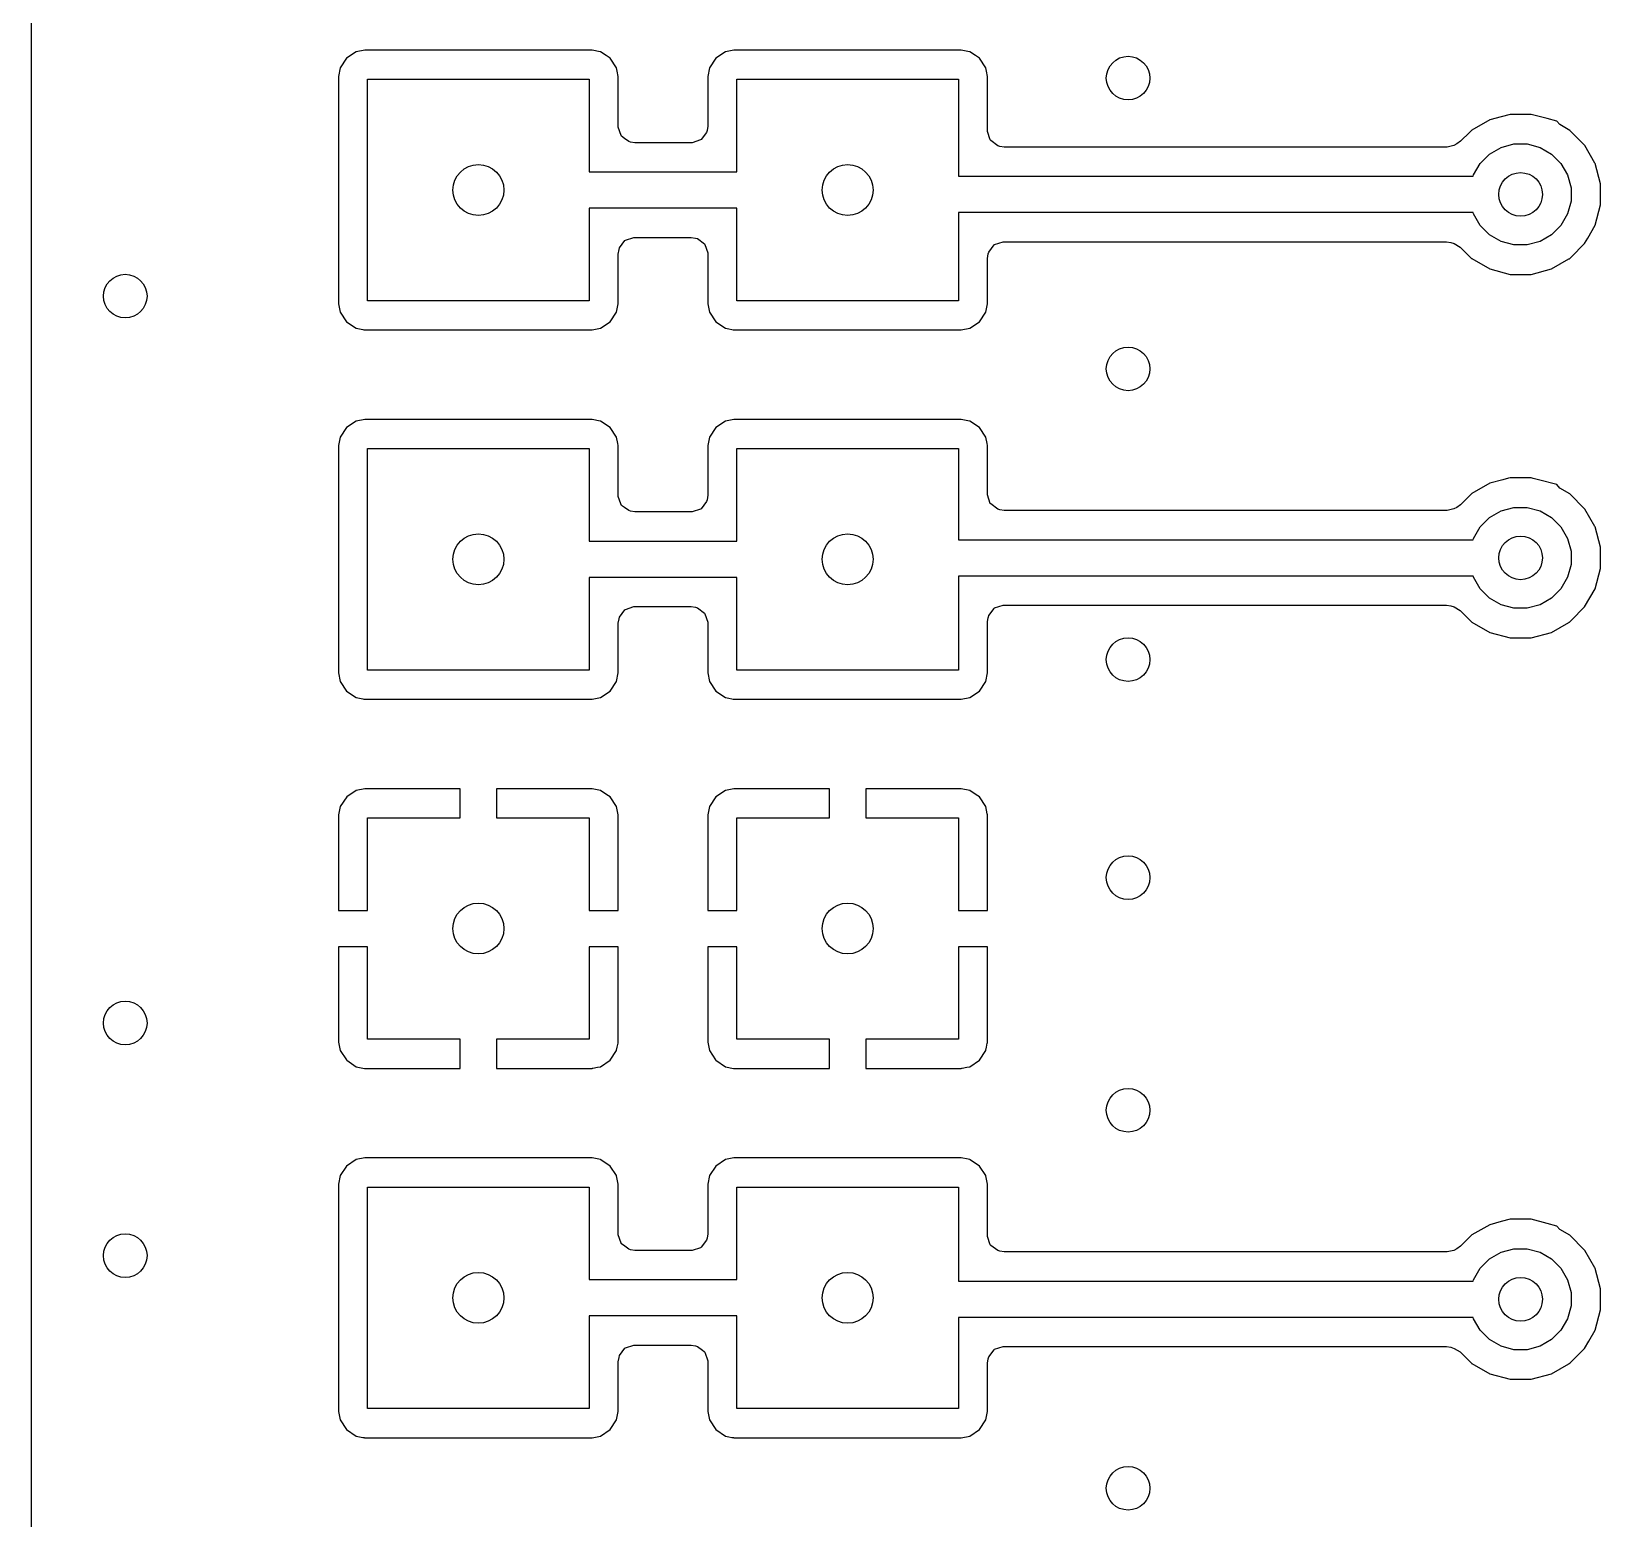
# Model space of a CAD drawing. Header units: inches. Extents: x 4.87 to 6.82, y -5.11 to -3.16.
# Drawn here: x 4.8683 to 5.2933, y -4.2366 to -3.8338 of the extents above; entities that cross this region are included whole.
import ezdxf

# ---------------------------------------------------------------- set-up
doc = ezdxf.new("R2010")
doc.units = ezdxf.units.IN
doc.header["$MEASUREMENT"] = 0
doc.layers.add('BLACK', color=250, linetype='CONTINUOUS')

msp = doc.modelspace()

# ---------------------------------------------------------------- linework, layer by layer
at = {"layer": 'BLACK', "linetype": 'CONTINUOUS'}
for p, q in [((4.86829, -3.84599), (4.86829, -3.746)), ((4.95368, -3.84108), (4.95193, -3.84369)), ((4.95629, -3.83934), (4.95368, -3.84108)), ((4.95368, -3.84108), (4.95368, -3.84108)), ((4.95859, -3.83888), (4.95629, -3.83934)), ((4.95629, -3.83934), (4.95629, -3.83934)), ((5.02015, -3.83888), (4.95859, -3.83888)), ((4.95859, -3.83888), (4.95859, -3.83888)), ((4.95859, -3.83888), (4.95859, -3.83888)), ((5.02238, -3.83932), (5.02015, -3.83888)), ((5.02015, -3.83888), (5.02015, -3.83888)), ((5.02015, -3.83888), (5.02015, -3.83888)), ((5.02015, -3.83888), (5.02015, -3.83888)), ((5.02015, -3.83888), (5.02015, -3.83888)), ((5.02244, -3.83933), (5.02238, -3.83932)), ((5.02245, -3.83934), (5.02244, -3.83933)), ((5.02397, -3.84035), (5.02245, -3.83934)), ((5.02245, -3.83934), (5.02245, -3.83934)), ((5.02506, -3.84108), (5.02397, -3.84035)), ((5.02681, -3.84369), (5.02506, -3.84108)), ((5.02506, -3.84108), (5.02506, -3.84108)), ((5.05368, -3.84108), (5.05193, -3.84369)), ((5.05629, -3.83934), (5.05368, -3.84108)), ((5.05368, -3.84108), (5.05368, -3.84108)), ((5.05859, -3.83888), (5.05629, -3.83934)), ((5.05629, -3.83934), (5.05629, -3.83934)), ((5.12015, -3.83888), (5.05859, -3.83888)), ((5.05859, -3.83888), (5.05859, -3.83888)), ((5.05859, -3.83888), (5.05859, -3.83888)), ((5.12238, -3.83932), (5.12015, -3.83888)), ((5.12015, -3.83888), (5.12015, -3.83888)), ((5.12015, -3.83888), (5.12015, -3.83888)), ((5.12015, -3.83888), (5.12015, -3.83888)), ((5.12015, -3.83888), (5.12015, -3.83888)), ((5.12244, -3.83933), (5.12238, -3.83932)), ((5.12245, -3.83934), (5.12244, -3.83933)), ((5.12397, -3.84035), (5.12245, -3.83934)), ((5.12245, -3.83934), (5.12245, -3.83934)), ((5.12506, -3.84108), (5.12397, -3.84035)), ((5.12681, -3.84369), (5.12506, -3.84108)), ((5.12506, -3.84108), (5.12506, -3.84108)), ((4.86829, -3.94599), (4.86829, -3.84599)), ((4.95193, -3.84369), (4.95148, -3.84599)), ((4.95148, -3.84599), (4.95148, -3.90755)), ((4.95193, -3.84369), (4.95193, -3.84369)), ((5.02698, -3.84458), (5.02681, -3.84369)), ((5.02726, -3.84599), (5.02698, -3.84458)), ((5.02726, -3.85973), (5.02726, -3.84599)), ((5.02726, -3.84599), (5.02726, -3.84599)), ((5.02726, -3.84599), (5.02726, -3.84599)), ((5.05193, -3.84369), (5.05148, -3.84599)), ((5.05148, -3.84599), (5.05148, -3.85944)), ((5.05193, -3.84369), (5.05193, -3.84369)), ((5.12698, -3.84458), (5.12681, -3.84369)), ((5.12726, -3.84599), (5.12698, -3.84458)), ((5.12726, -3.86092), (5.12726, -3.84599)), ((5.12726, -3.84599), (5.12726, -3.84599)), ((5.12726, -3.84599), (5.12726, -3.84599)), ((4.95937, -3.90677), (4.95937, -3.84677)), ((4.95937, -3.84677), (5.01937, -3.84677)), ((5.01937, -3.84677), (5.01937, -3.87185)), ((5.05937, -3.87185), (5.05937, -3.84677)), ((5.05937, -3.84677), (5.11937, -3.84677)), ((5.11937, -3.84677), (5.11937, -3.87303)), ((5.26329, -3.85776), (5.25845, -3.86055)), ((5.26637, -3.85693), (5.26329, -3.85776)), ((5.26329, -3.85776), (5.26329, -3.85776)), ((5.2688, -3.85628), (5.26637, -3.85693)), ((5.26637, -3.85693), (5.26637, -3.85693)), ((5.27451, -3.85628), (5.2688, -3.85628)), ((5.27885, -3.85744), (5.27451, -3.85628)), ((5.27451, -3.85628), (5.27451, -3.85628)), ((5.28145, -3.85814), (5.27885, -3.85744)), ((5.27885, -3.85744), (5.27885, -3.85744)), ((5.28227, -3.85906), (5.28145, -3.85814)), ((5.28496, -3.86061), (5.28227, -3.85906)), ((5.02801, -3.86203), (5.02726, -3.85973)), ((5.02813, -3.86219), (5.02801, -3.86203)), ((5.02896, -3.8628), (5.02813, -3.86219)), ((5.02813, -3.86219), (5.02813, -3.86219)), ((5.03007, -3.8636), (5.02896, -3.8628)), ((5.03057, -3.86377), (5.03007, -3.8636)), ((5.03007, -3.8636), (5.03007, -3.8636)), ((5.03007, -3.8636), (5.03007, -3.8636)), ((5.03007, -3.8636), (5.03007, -3.8636)), ((5.04955, -3.86321), (5.04725, -3.86396)), ((5.04971, -3.86309), (5.04955, -3.86321)), ((5.05112, -3.86115), (5.04971, -3.86309)), ((5.05129, -3.86065), (5.05112, -3.86115)), ((5.05148, -3.85944), (5.05129, -3.86065)), ((5.12801, -3.86321), (5.12726, -3.86092)), ((5.12813, -3.86337), (5.12801, -3.86321)), ((5.13007, -3.86478), (5.12813, -3.86337)), ((5.12813, -3.86337), (5.12813, -3.86337)), ((5.2554, -3.86356), (5.25441, -3.86428)), ((5.25788, -3.86107), (5.2554, -3.86356)), ((5.25835, -3.86061), (5.25788, -3.86107)), ((5.25788, -3.86107), (5.25788, -3.86107)), ((5.25845, -3.86055), (5.25835, -3.86061)), ((5.25835, -3.86061), (5.25835, -3.86061)), ((5.25835, -3.86061), (5.25835, -3.86061)), ((5.25835, -3.86061), (5.25835, -3.86061)), ((5.25845, -3.86055), (5.25845, -3.86055)), ((5.289, -3.86465), (5.28496, -3.86061)), ((5.28496, -3.86061), (5.28496, -3.86061)), ((5.28496, -3.86061), (5.28496, -3.86061)), ((5.03178, -3.86396), (5.03057, -3.86377)), ((5.04725, -3.86396), (5.03178, -3.86396)), ((5.13057, -3.86495), (5.13007, -3.86478)), ((5.13178, -3.86514), (5.13057, -3.86495)), ((5.25178, -3.86514), (5.13178, -3.86514)), ((5.25355, -3.86471), (5.25178, -3.86514)), ((5.25441, -3.86428), (5.25355, -3.86471)), ((5.26072, -3.86956), (5.26327, -3.86702)), ((5.26327, -3.86702), (5.26638, -3.86522)), ((5.26638, -3.86522), (5.26985, -3.86429)), ((5.26985, -3.86429), (5.27345, -3.86429)), ((5.27345, -3.86429), (5.27693, -3.86522)), ((5.27693, -3.86522), (5.28004, -3.86702)), ((5.28004, -3.86702), (5.28259, -3.86956)), ((5.28905, -3.86475), (5.289, -3.86465)), ((5.289, -3.86465), (5.289, -3.86465)), ((5.289, -3.86465), (5.289, -3.86465)), ((5.29179, -3.86948), (5.28905, -3.86475)), ((5.28905, -3.86475), (5.28905, -3.86475)), ((5.01937, -3.87185), (5.05937, -3.87185)), ((5.25892, -3.87268), (5.26072, -3.86956)), ((5.28259, -3.86956), (5.28438, -3.87268)), ((5.29184, -3.86956), (5.29179, -3.86948)), ((5.29185, -3.86959), (5.29184, -3.86956)), ((5.29333, -3.8751), (5.29185, -3.86959)), ((5.29185, -3.86959), (5.29185, -3.86959)), ((5.29185, -3.86959), (5.29185, -3.86959)), ((5.29185, -3.86959), (5.29185, -3.86959)), ((5.11937, -3.87303), (5.25883, -3.87303)), ((5.25883, -3.87303), (5.25892, -3.87268)), ((5.28438, -3.87268), (5.28532, -3.87615)), ((5.28532, -3.87615), (5.28532, -3.87975)), ((5.29333, -3.88081), (5.29333, -3.8751)), ((5.28532, -3.87975), (5.28438, -3.88323)), ((5.05937, -3.88169), (5.01937, -3.88169)), ((5.01937, -3.88169), (5.01937, -3.90677)), ((5.05937, -3.90677), (5.05937, -3.88169)), ((5.25883, -3.88287), (5.11937, -3.88287)), ((5.11937, -3.88287), (5.11937, -3.90677)), ((5.25892, -3.88323), (5.25883, -3.88287)), ((5.26072, -3.88634), (5.25892, -3.88323)), ((5.28438, -3.88323), (5.28259, -3.88634)), ((5.29185, -3.88632), (5.29333, -3.88081)), ((5.26327, -3.88888), (5.26072, -3.88634)), ((5.26638, -3.89068), (5.26327, -3.88888)), ((5.28004, -3.88888), (5.27693, -3.89068)), ((5.28259, -3.88634), (5.28004, -3.88888)), ((5.28985, -3.88978), (5.29185, -3.88632)), ((5.29185, -3.88632), (5.29185, -3.88632)), ((5.29185, -3.88632), (5.29185, -3.88632)), ((5.02726, -3.8941), (5.02745, -3.8929)), ((5.02745, -3.8929), (5.02762, -3.8924)), ((5.02762, -3.8924), (5.02903, -3.89045)), ((5.02903, -3.89045), (5.02906, -3.89043)), ((5.02906, -3.89043), (5.0292, -3.89033)), ((5.0292, -3.89033), (5.03149, -3.88959)), ((5.03149, -3.88959), (5.04696, -3.88959)), ((5.04696, -3.88959), (5.04817, -3.88978)), ((5.04817, -3.88978), (5.04867, -3.88994)), ((5.04867, -3.88994), (5.05061, -3.89136)), ((5.05061, -3.89136), (5.05073, -3.89152)), ((5.05073, -3.89152), (5.05148, -3.89381)), ((5.12762, -3.89358), (5.12903, -3.89163)), ((5.12903, -3.89163), (5.12919, -3.89152)), ((5.12919, -3.89152), (5.1292, -3.89151)), ((5.1292, -3.89151), (5.13149, -3.89077)), ((5.13149, -3.89077), (5.25159, -3.89077)), ((5.25159, -3.89077), (5.25279, -3.89096)), ((5.25279, -3.89096), (5.2537, -3.89126)), ((5.2537, -3.89126), (5.25526, -3.89221)), ((5.25526, -3.89221), (5.25835, -3.8953)), ((5.26985, -3.89161), (5.26638, -3.89068)), ((5.27345, -3.89161), (5.26985, -3.89161)), ((5.27693, -3.89068), (5.27345, -3.89161)), ((5.28532, -3.89493), (5.289, -3.89126)), ((5.289, -3.89126), (5.28985, -3.88978)), ((5.02726, -3.90755), (5.02726, -3.8941)), ((5.05148, -3.89381), (5.05148, -3.90755)), ((5.12726, -3.89528), (5.12745, -3.89408)), ((5.12726, -3.90755), (5.12726, -3.89528)), ((5.12745, -3.89408), (5.12762, -3.89358)), ((5.25835, -3.8953), (5.25837, -3.89531)), ((5.25837, -3.89531), (5.25845, -3.89535)), ((5.25845, -3.89535), (5.26329, -3.89815)), ((5.28002, -3.89815), (5.28472, -3.89544)), ((5.28472, -3.89544), (5.28483, -3.89538)), ((5.28483, -3.89538), (5.28486, -3.89536)), ((5.28486, -3.89536), (5.28506, -3.89524)), ((5.28506, -3.89524), (5.28511, -3.89521)), ((5.28511, -3.89521), (5.28532, -3.89493)), ((5.26329, -3.89815), (5.26329, -3.89815)), ((5.26329, -3.89815), (5.26329, -3.89815)), ((5.26329, -3.89815), (5.2688, -3.89963)), ((5.2688, -3.89963), (5.2688, -3.89963)), ((5.2688, -3.89963), (5.27451, -3.89963)), ((5.27451, -3.89963), (5.28002, -3.89815)), ((5.27451, -3.89963), (5.27451, -3.89963)), ((5.28002, -3.89815), (5.28002, -3.89815)), ((5.28002, -3.89815), (5.28002, -3.89815)), ((5.28002, -3.89815), (5.28002, -3.89815)), ((4.95148, -3.90755), (4.95148, -3.90755)), ((4.95148, -3.90755), (4.95193, -3.90985)), ((4.95193, -3.90985), (4.95193, -3.90985)), ((4.95193, -3.90985), (4.95368, -3.91246)), ((5.01937, -3.90677), (4.95937, -3.90677)), ((5.02506, -3.91246), (5.02681, -3.90985)), ((5.02681, -3.90985), (5.02726, -3.90755)), ((5.05148, -3.90755), (5.05148, -3.90755)), ((5.05148, -3.90755), (5.05193, -3.90985)), ((5.05193, -3.90985), (5.05193, -3.90985)), ((5.05193, -3.90985), (5.05368, -3.91246)), ((5.11937, -3.90677), (5.05937, -3.90677)), ((5.12506, -3.91246), (5.12681, -3.90985)), ((5.12681, -3.90985), (5.12726, -3.90755)), ((4.95368, -3.91246), (4.95629, -3.91421)), ((4.95629, -3.91421), (4.95717, -3.91438)), ((4.95717, -3.91438), (4.95804, -3.91456)), ((4.95804, -3.91456), (4.95804, -3.91456)), ((4.95804, -3.91456), (4.95835, -3.91462)), ((5.02015, -3.91467), (5.02245, -3.91421)), ((5.02245, -3.91421), (5.02506, -3.91246)), ((5.05368, -3.91246), (5.05629, -3.91421)), ((5.05629, -3.91421), (5.05717, -3.91438)), ((5.05717, -3.91438), (5.05804, -3.91456)), ((5.05804, -3.91456), (5.05804, -3.91456)), ((5.05804, -3.91456), (5.05835, -3.91462)), ((5.12015, -3.91467), (5.12245, -3.91421)), ((5.12245, -3.91421), (5.12506, -3.91246)), ((4.95835, -3.91462), (4.95844, -3.91464)), ((4.95844, -3.91464), (4.95852, -3.91465)), ((4.95852, -3.91465), (4.95859, -3.91467)), ((4.95859, -3.91467), (4.95859, -3.91467)), ((4.95859, -3.91467), (4.95859, -3.91467)), ((4.95859, -3.91467), (5.02015, -3.91467)), ((5.02015, -3.91467), (5.02015, -3.91467)), ((5.05835, -3.91462), (5.05844, -3.91464)), ((5.05844, -3.91464), (5.05852, -3.91465)), ((5.05852, -3.91465), (5.05859, -3.91467)), ((5.05859, -3.91467), (5.05859, -3.91467)), ((5.05859, -3.91467), (5.05859, -3.91467)), ((5.05859, -3.91467), (5.12015, -3.91467)), ((5.12015, -3.91467), (5.12015, -3.91467)), ((4.95629, -3.93934), (4.95368, -3.94108)), ((4.95859, -3.93888), (4.95629, -3.93934)), ((4.95629, -3.93934), (4.95629, -3.93934)), ((5.02015, -3.93888), (4.95859, -3.93888)), ((4.95859, -3.93888), (4.95859, -3.93888)), ((4.95859, -3.93888), (4.95859, -3.93888)), ((5.02238, -3.93932), (5.02015, -3.93888)), ((5.02015, -3.93888), (5.02015, -3.93888)), ((5.02015, -3.93888), (5.02015, -3.93888)), ((5.02015, -3.93888), (5.02015, -3.93888)), ((5.02015, -3.93888), (5.02015, -3.93888)), ((5.02244, -3.93933), (5.02238, -3.93932)), ((5.02245, -3.93934), (5.02244, -3.93933)), ((5.02506, -3.94108), (5.02245, -3.93934)), ((5.02245, -3.93934), (5.02245, -3.93934)), ((5.05629, -3.93934), (5.05368, -3.94108)), ((5.05859, -3.93888), (5.05629, -3.93934)), ((5.05629, -3.93934), (5.05629, -3.93934)), ((5.12015, -3.93888), (5.05859, -3.93888)), ((5.05859, -3.93888), (5.05859, -3.93888)), ((5.05859, -3.93888), (5.05859, -3.93888)), ((5.12238, -3.93932), (5.12015, -3.93888)), ((5.12015, -3.93888), (5.12015, -3.93888)), ((5.12015, -3.93888), (5.12015, -3.93888)), ((5.12015, -3.93888), (5.12015, -3.93888)), ((5.12015, -3.93888), (5.12015, -3.93888)), ((5.12244, -3.93933), (5.12238, -3.93932)), ((5.12245, -3.93934), (5.12244, -3.93933)), ((5.12506, -3.94108), (5.12245, -3.93934)), ((5.12245, -3.93934), (5.12245, -3.93934)), ((4.95193, -3.94369), (4.95148, -3.94599)), ((4.95368, -3.94108), (4.95193, -3.94369)), ((4.95193, -3.94369), (4.95193, -3.94369)), ((4.95368, -3.94108), (4.95368, -3.94108)), ((5.02681, -3.94369), (5.02506, -3.94108)), ((5.02506, -3.94108), (5.02506, -3.94108)), ((5.02506, -3.94108), (5.02506, -3.94108)), ((5.02715, -3.94544), (5.02681, -3.94369)), ((5.02681, -3.94369), (5.02681, -3.94369)), ((5.05193, -3.94369), (5.05148, -3.94599)), ((5.05368, -3.94108), (5.05193, -3.94369)), ((5.05193, -3.94369), (5.05193, -3.94369)), ((5.05368, -3.94108), (5.05368, -3.94108)), ((5.12681, -3.94369), (5.12506, -3.94108)), ((5.12506, -3.94108), (5.12506, -3.94108)), ((5.12506, -3.94108), (5.12506, -3.94108)), ((5.12715, -3.94544), (5.12681, -3.94369)), ((5.12681, -3.94369), (5.12681, -3.94369)), ((4.86829, -4.046), (4.86829, -3.94599)), ((4.95148, -3.94599), (4.95148, -4.00755)), ((4.95937, -4.00677), (4.95937, -3.94677)), ((4.95937, -3.94677), (5.01937, -3.94677)), ((5.01937, -3.94677), (5.01937, -3.97185)), ((5.02726, -3.94599), (5.02715, -3.94544)), ((5.02715, -3.94544), (5.02715, -3.94544)), ((5.02726, -3.95973), (5.02726, -3.94599)), ((5.02726, -3.94599), (5.02726, -3.94599)), ((5.02726, -3.94599), (5.02726, -3.94599)), ((5.05148, -3.94599), (5.05148, -3.95944)), ((5.05937, -3.97185), (5.05937, -3.94677)), ((5.05937, -3.94677), (5.11937, -3.94677)), ((5.11937, -3.94677), (5.11937, -3.97146)), ((5.12726, -3.94599), (5.12715, -3.94544)), ((5.12715, -3.94544), (5.12715, -3.94544)), ((5.12726, -3.95934), (5.12726, -3.94599)), ((5.12726, -3.94599), (5.12726, -3.94599)), ((5.12726, -3.94599), (5.12726, -3.94599)), ((5.26329, -3.95618), (5.25845, -3.95897)), ((5.26682, -3.95524), (5.26329, -3.95618)), ((5.26329, -3.95618), (5.26329, -3.95618)), ((5.26329, -3.95618), (5.26329, -3.95618)), ((5.26838, -3.95482), (5.26682, -3.95524)), ((5.26682, -3.95524), (5.26682, -3.95524)), ((5.2688, -3.9547), (5.26838, -3.95482)), ((5.27451, -3.9547), (5.2688, -3.9547)), ((5.2688, -3.9547), (5.2688, -3.9547)), ((5.27504, -3.95485), (5.27451, -3.9547)), ((5.27451, -3.9547), (5.27451, -3.9547)), ((5.27649, -3.95524), (5.27504, -3.95485)), ((5.28145, -3.95656), (5.27649, -3.95524)), ((5.27649, -3.95524), (5.27649, -3.95524)), ((5.28227, -3.95748), (5.28145, -3.95656)), ((5.02793, -3.96179), (5.02726, -3.95973)), ((5.05112, -3.96115), (5.04971, -3.96309)), ((5.05129, -3.96065), (5.05112, -3.96115)), ((5.05148, -3.95944), (5.05129, -3.96065)), ((5.12801, -3.96163), (5.12726, -3.95934)), ((5.25788, -3.9595), (5.2554, -3.96198)), ((5.25835, -3.95904), (5.25788, -3.9595)), ((5.25788, -3.9595), (5.25788, -3.9595)), ((5.25845, -3.95897), (5.25835, -3.95904)), ((5.25835, -3.95904), (5.25835, -3.95904)), ((5.25835, -3.95904), (5.25835, -3.95904)), ((5.25835, -3.95904), (5.25835, -3.95904)), ((5.25845, -3.95897), (5.25845, -3.95897)), ((5.28496, -3.95904), (5.28227, -3.95748)), ((5.28496, -3.95904), (5.28496, -3.95904)), ((5.28496, -3.95904), (5.28496, -3.95904)), ((5.289, -3.96307), (5.28496, -3.95904)), ((5.28496, -3.95904), (5.28496, -3.95904)), ((5.02801, -3.96203), (5.02793, -3.96179)), ((5.02813, -3.96219), (5.02801, -3.96203)), ((5.02895, -3.96279), (5.02813, -3.96219)), ((5.02813, -3.96219), (5.02813, -3.96219)), ((5.03007, -3.9636), (5.02895, -3.96279)), ((5.03057, -3.96377), (5.03007, -3.9636)), ((5.03007, -3.9636), (5.03007, -3.9636)), ((5.03007, -3.9636), (5.03007, -3.9636)), ((5.03007, -3.9636), (5.03007, -3.9636)), ((5.03178, -3.96396), (5.03057, -3.96377)), ((5.04725, -3.96396), (5.03178, -3.96396)), ((5.04955, -3.96321), (5.04725, -3.96396)), ((5.04971, -3.96309), (5.04955, -3.96321)), ((5.12813, -3.96179), (5.12801, -3.96163)), ((5.13007, -3.96321), (5.12813, -3.96179)), ((5.12813, -3.96179), (5.12813, -3.96179)), ((5.13057, -3.96337), (5.13007, -3.96321)), ((5.13178, -3.96356), (5.13057, -3.96337)), ((5.25178, -3.96356), (5.13178, -3.96356)), ((5.25355, -3.96314), (5.25178, -3.96356)), ((5.25441, -3.9627), (5.25355, -3.96314)), ((5.2554, -3.96198), (5.25441, -3.9627)), ((5.26072, -3.96799), (5.26327, -3.96545)), ((5.26327, -3.96545), (5.26638, -3.96365)), ((5.26638, -3.96365), (5.26985, -3.96272)), ((5.26985, -3.96272), (5.27345, -3.96272)), ((5.27345, -3.96272), (5.27693, -3.96365)), ((5.27693, -3.96365), (5.28004, -3.96545)), ((5.28004, -3.96545), (5.28259, -3.96799)), ((5.28905, -3.96317), (5.289, -3.96307)), ((5.289, -3.96307), (5.289, -3.96307)), ((5.289, -3.96307), (5.289, -3.96307)), ((5.29179, -3.9679), (5.28905, -3.96317)), ((5.28905, -3.96317), (5.28905, -3.96317)), ((5.25892, -3.9711), (5.26072, -3.96799)), ((5.28259, -3.96799), (5.28438, -3.9711)), ((5.29184, -3.96798), (5.29179, -3.9679)), ((5.29185, -3.96801), (5.29184, -3.96798)), ((5.29333, -3.97352), (5.29185, -3.96801)), ((5.29185, -3.96801), (5.29185, -3.96801)), ((5.29185, -3.96801), (5.29185, -3.96801)), ((5.29185, -3.96801), (5.29185, -3.96801)), ((5.01937, -3.97185), (5.05937, -3.97185)), ((5.11937, -3.97146), (5.25883, -3.97146)), ((5.25883, -3.97146), (5.25892, -3.9711)), ((5.28438, -3.9711), (5.28532, -3.97458)), ((5.29333, -3.97923), (5.29333, -3.97352)), ((5.28532, -3.97818), (5.28438, -3.98165)), ((5.28532, -3.97458), (5.28532, -3.97818)), ((5.05937, -3.98169), (5.01937, -3.98169)), ((5.01937, -3.98169), (5.01937, -4.00677)), ((5.05937, -4.00677), (5.05937, -3.98169)), ((5.25883, -3.9813), (5.11937, -3.9813)), ((5.11937, -3.9813), (5.11937, -4.00677)), ((5.25892, -3.98165), (5.25883, -3.9813)), ((5.26072, -3.98477), (5.25892, -3.98165)), ((5.28438, -3.98165), (5.28259, -3.98477)), ((5.29185, -3.98474), (5.29333, -3.97923)), ((5.26327, -3.98731), (5.26072, -3.98477)), ((5.28259, -3.98477), (5.28004, -3.98731)), ((5.289, -3.98969), (5.29185, -3.98474)), ((5.02762, -3.9924), (5.02903, -3.99045)), ((5.02903, -3.99045), (5.02906, -3.99043)), ((5.02906, -3.99043), (5.0292, -3.99033)), ((5.0292, -3.99033), (5.03149, -3.98959)), ((5.03149, -3.98959), (5.04696, -3.98959)), ((5.04696, -3.98959), (5.04817, -3.98978)), ((5.04817, -3.98978), (5.04867, -3.98994)), ((5.04867, -3.98994), (5.05061, -3.99136)), ((5.12762, -3.992), (5.12903, -3.99006)), ((5.12903, -3.99006), (5.12906, -3.99004)), ((5.12906, -3.99004), (5.1292, -3.98994)), ((5.1292, -3.98994), (5.13149, -3.98919)), ((5.13149, -3.98919), (5.25159, -3.98919)), ((5.25159, -3.98919), (5.25279, -3.98938)), ((5.25279, -3.98938), (5.2537, -3.98968)), ((5.2537, -3.98968), (5.25526, -3.99063)), ((5.25526, -3.99063), (5.25835, -3.99372)), ((5.26638, -3.98911), (5.26327, -3.98731)), ((5.26985, -3.99004), (5.26638, -3.98911)), ((5.27345, -3.99004), (5.26985, -3.99004)), ((5.27693, -3.98911), (5.27345, -3.99004)), ((5.28004, -3.98731), (5.27693, -3.98911)), ((5.28532, -3.99336), (5.289, -3.98969)), ((5.02726, -3.9941), (5.02745, -3.9929)), ((5.02726, -4.00755), (5.02726, -3.9941)), ((5.02745, -3.9929), (5.02762, -3.9924)), ((5.05061, -3.99136), (5.05073, -3.99152)), ((5.05073, -3.99152), (5.05148, -3.99381)), ((5.05148, -3.99381), (5.05148, -4.00755)), ((5.12726, -3.99371), (5.12745, -3.9925)), ((5.12726, -4.00755), (5.12726, -3.99371)), ((5.12745, -3.9925), (5.12749, -3.9924)), ((5.12749, -3.9924), (5.12762, -3.992)), ((5.25835, -3.99372), (5.25837, -3.99374)), ((5.25837, -3.99374), (5.25845, -3.99378)), ((5.25845, -3.99378), (5.26329, -3.99657)), ((5.28002, -3.99657), (5.28472, -3.99386)), ((5.28472, -3.99386), (5.28483, -3.99381)), ((5.28483, -3.99381), (5.28486, -3.99378)), ((5.28486, -3.99378), (5.28506, -3.99366)), ((5.28506, -3.99366), (5.28511, -3.99363)), ((5.28511, -3.99363), (5.28532, -3.99336)), ((5.26329, -3.99657), (5.26329, -3.99657)), ((5.26329, -3.99657), (5.26329, -3.99657)), ((5.26329, -3.99657), (5.2688, -3.99805)), ((5.2688, -3.99805), (5.2688, -3.99805)), ((5.2688, -3.99805), (5.27451, -3.99805)), ((5.27451, -3.99805), (5.28002, -3.99657)), ((5.27451, -3.99805), (5.27451, -3.99805)), ((5.28002, -3.99657), (5.28002, -3.99657)), ((5.28002, -3.99657), (5.28002, -3.99657)), ((5.28002, -3.99657), (5.28002, -3.99657)), ((4.95148, -4.00755), (4.95148, -4.00755)), ((4.95148, -4.00755), (4.95193, -4.00985)), ((5.01937, -4.00677), (4.95937, -4.00677)), ((5.02681, -4.00985), (5.02726, -4.00755)), ((5.05148, -4.00755), (5.05148, -4.00755)), ((5.05148, -4.00755), (5.05193, -4.00985)), ((5.11937, -4.00677), (5.05937, -4.00677)), ((5.12681, -4.00985), (5.12726, -4.00755)), ((4.95193, -4.00985), (4.95193, -4.00985)), ((4.95193, -4.00985), (4.95368, -4.01246)), ((5.02506, -4.01246), (5.02681, -4.00985)), ((5.05193, -4.00985), (5.05193, -4.00985)), ((5.05193, -4.00985), (5.05368, -4.01246)), ((5.12506, -4.01246), (5.12681, -4.00985)), ((4.95368, -4.01246), (4.95629, -4.01421)), ((4.95629, -4.01421), (4.95717, -4.01438)), ((4.95717, -4.01438), (4.95804, -4.01456)), ((4.95804, -4.01456), (4.95804, -4.01456)), ((4.95804, -4.01456), (4.95835, -4.01462)), ((4.95835, -4.01462), (4.95844, -4.01464)), ((4.95844, -4.01464), (4.95852, -4.01465)), ((4.95852, -4.01465), (4.95859, -4.01467)), ((4.95859, -4.01467), (4.95859, -4.01467)), ((4.95859, -4.01467), (4.95859, -4.01467)), ((4.95859, -4.01467), (5.02015, -4.01467)), ((5.02015, -4.01467), (5.02245, -4.01421)), ((5.02015, -4.01467), (5.02015, -4.01467)), ((5.02245, -4.01421), (5.02506, -4.01246)), ((5.05368, -4.01246), (5.05629, -4.01421)), ((5.05629, -4.01421), (5.05717, -4.01438)), ((5.05717, -4.01438), (5.05804, -4.01456)), ((5.05804, -4.01456), (5.05804, -4.01456)), ((5.05804, -4.01456), (5.05835, -4.01462)), ((5.05835, -4.01462), (5.05844, -4.01464)), ((5.05844, -4.01464), (5.05852, -4.01465)), ((5.05852, -4.01465), (5.05859, -4.01467)), ((5.05859, -4.01467), (5.05859, -4.01467)), ((5.05859, -4.01467), (5.05859, -4.01467)), ((5.05859, -4.01467), (5.12015, -4.01467)), ((5.12015, -4.01467), (5.12245, -4.01421)), ((5.12015, -4.01467), (5.12015, -4.01467)), ((5.12245, -4.01421), (5.12506, -4.01246)), ((4.95369, -4.0411), (4.95195, -4.0437)), ((4.9563, -4.03935), (4.95369, -4.04109)), ((4.95369, -4.04109), (4.95369, -4.0411)), ((4.95859, -4.0389), (4.9563, -4.03935)), ((4.9563, -4.03935), (4.9563, -4.03935)), ((4.98445, -4.0389), (4.95859, -4.0389)), ((4.98445, -4.04677), (4.98445, -4.0389)), ((4.98445, -4.0389), (4.98445, -4.0389)), ((4.98445, -4.0389), (4.98445, -4.0389)), ((4.98445, -4.0389), (4.98445, -4.0389)), ((4.99429, -4.0389), (4.99429, -4.0389)), ((4.99429, -4.0389), (4.99429, -4.04677)), ((5.02015, -4.0389), (4.99429, -4.0389)), ((4.99429, -4.0389), (4.99429, -4.0389)), ((5.02244, -4.03935), (5.02015, -4.0389)), ((5.02015, -4.0389), (5.02015, -4.0389)), ((5.02419, -4.04052), (5.02244, -4.03935)), ((5.02244, -4.03935), (5.02244, -4.03935)), ((5.02505, -4.04109), (5.02419, -4.04052)), ((5.02679, -4.0437), (5.02505, -4.04109)), ((5.02505, -4.04109), (5.02505, -4.04109)), ((5.05369, -4.0411), (5.05195, -4.0437)), ((5.0563, -4.03935), (5.05369, -4.04109)), ((5.05369, -4.04109), (5.05369, -4.0411)), ((5.05859, -4.0389), (5.0563, -4.03935)), ((5.0563, -4.03935), (5.0563, -4.03935)), ((5.08445, -4.0389), (5.05859, -4.0389)), ((5.08445, -4.04677), (5.08445, -4.0389)), ((5.08445, -4.0389), (5.08445, -4.0389)), ((5.08445, -4.0389), (5.08445, -4.0389)), ((5.08445, -4.0389), (5.08445, -4.0389)), ((5.09429, -4.0389), (5.09429, -4.0389)), ((5.09429, -4.0389), (5.09429, -4.04677)), ((5.12015, -4.0389), (5.09429, -4.0389)), ((5.09429, -4.0389), (5.09429, -4.0389)), ((5.12244, -4.03935), (5.12015, -4.0389)), ((5.12015, -4.0389), (5.12015, -4.0389)), ((5.12419, -4.04052), (5.12244, -4.03935)), ((5.12244, -4.03935), (5.12244, -4.03935)), ((5.12505, -4.04109), (5.12419, -4.04052)), ((5.12679, -4.0437), (5.12505, -4.04109)), ((5.12505, -4.04109), (5.12505, -4.04109)), ((4.86829, -4.14599), (4.86829, -4.046)), ((4.95195, -4.0437), (4.9515, -4.046)), ((4.9515, -4.046), (4.9515, -4.07185)), ((4.9515, -4.046), (4.9515, -4.046)), ((4.95195, -4.0437), (4.95195, -4.0437)), ((5.02724, -4.046), (5.02679, -4.0437)), ((5.02724, -4.07185), (5.02724, -4.046)), ((5.02724, -4.046), (5.02724, -4.046)), ((5.02724, -4.046), (5.02724, -4.046)), ((5.05195, -4.0437), (5.0515, -4.046)), ((5.0515, -4.046), (5.0515, -4.07185)), ((5.0515, -4.046), (5.0515, -4.046)), ((5.05195, -4.0437), (5.05195, -4.0437)), ((5.12718, -4.04567), (5.12679, -4.0437)), ((5.1272, -4.04576), (5.12718, -4.04567)), ((5.12722, -4.04584), (5.1272, -4.04576)), ((5.12724, -4.046), (5.12722, -4.04584)), ((5.12724, -4.07185), (5.12724, -4.046)), ((5.12724, -4.046), (5.12724, -4.046)), ((4.95937, -4.07185), (4.95937, -4.04677)), ((4.95937, -4.04677), (4.98445, -4.04677)), ((4.99429, -4.04677), (5.01937, -4.04677)), ((5.01937, -4.04677), (5.01937, -4.07185)), ((5.05937, -4.07185), (5.05937, -4.04677)), ((5.05937, -4.04677), (5.08445, -4.04677)), ((5.09429, -4.04677), (5.11937, -4.04677)), ((5.11937, -4.04677), (5.11937, -4.07185)), ((4.9515, -4.07185), (4.9515, -4.07185)), ((4.9515, -4.07185), (4.95937, -4.07185)), ((5.01937, -4.07185), (5.02724, -4.07185)), ((5.02724, -4.07185), (5.02724, -4.07185)), ((5.02724, -4.07185), (5.02724, -4.07185)), ((5.0515, -4.07185), (5.0515, -4.07185)), ((5.0515, -4.07185), (5.05937, -4.07185)), ((5.11937, -4.07185), (5.12724, -4.07185)), ((5.12724, -4.07185), (5.12724, -4.07185)), ((5.12724, -4.07185), (5.12724, -4.07185)), ((4.9515, -4.08169), (4.9515, -4.08169)), ((4.9515, -4.08169), (4.9515, -4.08169)), ((4.9515, -4.08169), (4.9515, -4.10755)), ((4.95937, -4.08169), (4.9515, -4.08169)), ((4.95937, -4.10677), (4.95937, -4.08169)), ((5.02724, -4.08169), (5.01937, -4.08169)), ((5.01937, -4.08169), (5.01937, -4.10677)), ((5.02724, -4.10755), (5.02724, -4.08169)), ((5.02724, -4.08169), (5.02724, -4.08169)), ((5.02724, -4.08169), (5.02724, -4.08169)), ((5.02724, -4.08169), (5.02724, -4.08169)), ((5.0515, -4.08169), (5.0515, -4.08169)), ((5.0515, -4.08169), (5.0515, -4.08169)), ((5.0515, -4.08169), (5.0515, -4.10755)), ((5.05937, -4.08169), (5.0515, -4.08169)), ((5.05937, -4.10677), (5.05937, -4.08169)), ((5.12724, -4.08169), (5.11937, -4.08169)), ((5.11937, -4.08169), (5.11937, -4.10677)), ((5.12724, -4.10755), (5.12724, -4.08169)), ((5.12724, -4.08169), (5.12724, -4.08169)), ((5.12724, -4.08169), (5.12724, -4.08169)), ((5.12724, -4.08169), (5.12724, -4.08169)), ((4.9515, -4.10755), (4.95195, -4.10984)), ((4.95195, -4.10984), (4.95195, -4.10984)), ((4.95195, -4.10984), (4.95363, -4.11236)), ((4.98445, -4.10677), (4.95937, -4.10677)), ((4.98445, -4.11465), (4.98445, -4.10677)), ((5.01937, -4.10677), (4.99429, -4.10677)), ((4.99429, -4.10677), (4.99429, -4.11465)), ((5.02505, -4.11245), (5.02679, -4.10984)), ((5.02679, -4.10984), (5.02681, -4.10973)), ((5.02681, -4.10973), (5.02699, -4.10885)), ((5.02699, -4.10885), (5.0272, -4.10779)), ((5.0272, -4.10779), (5.02722, -4.1077)), ((5.02722, -4.1077), (5.02724, -4.10755)), ((5.0515, -4.10755), (5.05195, -4.10984)), ((5.05195, -4.10984), (5.05195, -4.10984)), ((5.05195, -4.10984), (5.05363, -4.11236)), ((5.08445, -4.10677), (5.05937, -4.10677)), ((5.08445, -4.11465), (5.08445, -4.10677)), ((5.11937, -4.10677), (5.09429, -4.10677)), ((5.09429, -4.10677), (5.09429, -4.11465)), ((5.12505, -4.11245), (5.12679, -4.10984)), ((5.12679, -4.10984), (5.12681, -4.10973)), ((5.12681, -4.10973), (5.12699, -4.10885)), ((5.12699, -4.10885), (5.1272, -4.10779)), ((5.1272, -4.10779), (5.12722, -4.1077)), ((5.12722, -4.1077), (5.12724, -4.10755)), ((4.95363, -4.11236), (4.95369, -4.11245)), ((4.95369, -4.11245), (4.95369, -4.11245)), ((4.95369, -4.11245), (4.9563, -4.11419)), ((4.9563, -4.11419), (4.9585, -4.11463)), ((5.02039, -4.1146), (5.02162, -4.11435)), ((5.02162, -4.11435), (5.02244, -4.11419)), ((5.02244, -4.11419), (5.02505, -4.11245)), ((5.02244, -4.11419), (5.02244, -4.11419)), ((5.02244, -4.11419), (5.02244, -4.11419)), ((5.02505, -4.11245), (5.02505, -4.11245)), ((5.05363, -4.11236), (5.05369, -4.11245)), ((5.05369, -4.11245), (5.05369, -4.11245)), ((5.05369, -4.11245), (5.0563, -4.11419)), ((5.0563, -4.11419), (5.0585, -4.11463)), ((5.12039, -4.1146), (5.12162, -4.11435)), ((5.12162, -4.11435), (5.12244, -4.11419)), ((5.12244, -4.11419), (5.12505, -4.11245)), ((5.12244, -4.11419), (5.12244, -4.11419)), ((5.12244, -4.11419), (5.12244, -4.11419)), ((5.12505, -4.11245), (5.12505, -4.11245)), ((4.9585, -4.11463), (4.95857, -4.11464)), ((4.95857, -4.11464), (4.95859, -4.11465)), ((4.95859, -4.11465), (4.95859, -4.11465)), ((4.95859, -4.11465), (4.95859, -4.11465)), ((4.95859, -4.11465), (4.98445, -4.11465)), ((4.98445, -4.11465), (4.98445, -4.11465)), ((4.98445, -4.11465), (4.98445, -4.11465)), ((4.99429, -4.11465), (4.99429, -4.11465)), ((4.99429, -4.11465), (4.99429, -4.11465)), ((4.99429, -4.11465), (5.02015, -4.11465)), ((5.02015, -4.11465), (5.0203, -4.11462)), ((5.02015, -4.11465), (5.02015, -4.11465)), ((5.0203, -4.11462), (5.02039, -4.1146)), ((5.0585, -4.11463), (5.05857, -4.11464)), ((5.05857, -4.11464), (5.05859, -4.11465)), ((5.05859, -4.11465), (5.05859, -4.11465)), ((5.05859, -4.11465), (5.05859, -4.11465)), ((5.05859, -4.11465), (5.08445, -4.11465)), ((5.08445, -4.11465), (5.08445, -4.11465)), ((5.08445, -4.11465), (5.08445, -4.11465)), ((5.09429, -4.11465), (5.09429, -4.11465)), ((5.09429, -4.11465), (5.09429, -4.11465)), ((5.09429, -4.11465), (5.12015, -4.11465)), ((5.12015, -4.11465), (5.1203, -4.11462)), ((5.12015, -4.11465), (5.12015, -4.11465)), ((5.1203, -4.11462), (5.12039, -4.1146)), ((4.95629, -4.13934), (4.95368, -4.14108)), ((4.95859, -4.13888), (4.95629, -4.13934)), ((4.95629, -4.13934), (4.95629, -4.13934)), ((5.02015, -4.13888), (4.95859, -4.13888)), ((4.95859, -4.13888), (4.95859, -4.13888)), ((4.95859, -4.13888), (4.95859, -4.13888)), ((5.022, -4.13925), (5.02015, -4.13888)), ((5.02015, -4.13888), (5.02015, -4.13888)), ((5.02015, -4.13888), (5.02015, -4.13888)), ((5.02015, -4.13888), (5.02015, -4.13888)), ((5.02015, -4.13888), (5.02015, -4.13888)), ((5.02245, -4.13934), (5.022, -4.13925)), ((5.022, -4.13925), (5.022, -4.13925)), ((5.02253, -4.13939), (5.02245, -4.13934)), ((5.02245, -4.13934), (5.02245, -4.13934)), ((5.02245, -4.13934), (5.02245, -4.13934)), ((5.02245, -4.13934), (5.02245, -4.13934)), ((5.02506, -4.14108), (5.02253, -4.13939)), ((5.05629, -4.13934), (5.05368, -4.14108)), ((5.05859, -4.13888), (5.05629, -4.13934)), ((5.05629, -4.13934), (5.05629, -4.13934)), ((5.12015, -4.13888), (5.05859, -4.13888)), ((5.05859, -4.13888), (5.05859, -4.13888)), ((5.05859, -4.13888), (5.05859, -4.13888)), ((5.122, -4.13925), (5.12015, -4.13888)), ((5.12015, -4.13888), (5.12015, -4.13888)), ((5.12015, -4.13888), (5.12015, -4.13888)), ((5.12015, -4.13888), (5.12015, -4.13888)), ((5.12015, -4.13888), (5.12015, -4.13888)), ((5.12245, -4.13934), (5.122, -4.13925)), ((5.122, -4.13925), (5.122, -4.13925)), ((5.12253, -4.13939), (5.12245, -4.13934)), ((5.12245, -4.13934), (5.12245, -4.13934)), ((5.12245, -4.13934), (5.12245, -4.13934)), ((5.12245, -4.13934), (5.12245, -4.13934)), ((5.12506, -4.14108), (5.12253, -4.13939)), ((4.95193, -4.14369), (4.95148, -4.14599)), ((4.95368, -4.14108), (4.95193, -4.14369)), ((4.95193, -4.14369), (4.95193, -4.14369)), ((4.95368, -4.14108), (4.95368, -4.14108)), ((5.02681, -4.14369), (5.02506, -4.14108)), ((5.02681, -4.14372), (5.02681, -4.14369)), ((5.02726, -4.14599), (5.02681, -4.14372)), ((5.02681, -4.14372), (5.02681, -4.14372)), ((5.02681, -4.14372), (5.02681, -4.14372)), ((5.05193, -4.14369), (5.05148, -4.14599)), ((5.05368, -4.14108), (5.05193, -4.14369)), ((5.05193, -4.14369), (5.05193, -4.14369)), ((5.05368, -4.14108), (5.05368, -4.14108)), ((5.12681, -4.14369), (5.12506, -4.14108)), ((5.12681, -4.14372), (5.12681, -4.14369)), ((5.12726, -4.14599), (5.12681, -4.14372)), ((5.12681, -4.14372), (5.12681, -4.14372)), ((5.12681, -4.14372), (5.12681, -4.14372)), ((4.86829, -4.24599), (4.86829, -4.14599)), ((4.95148, -4.14599), (4.95148, -4.20755)), ((4.95937, -4.20677), (4.95937, -4.14677)), ((4.95937, -4.14677), (5.01937, -4.14677)), ((5.01937, -4.14677), (5.01937, -4.17185)), ((5.02726, -4.15973), (5.02726, -4.14599)), ((5.05148, -4.14599), (5.05148, -4.15944)), ((5.05937, -4.17185), (5.05937, -4.14677)), ((5.05937, -4.14677), (5.11937, -4.14677)), ((5.11937, -4.14677), (5.11937, -4.17224)), ((5.12726, -4.16013), (5.12726, -4.14599)), ((5.26637, -4.15614), (5.26329, -4.15697)), ((5.2688, -4.15549), (5.26637, -4.15614)), ((5.26637, -4.15614), (5.26637, -4.15614)), ((5.27451, -4.15549), (5.2688, -4.15549)), ((5.27885, -4.15666), (5.27451, -4.15549)), ((5.27451, -4.15549), (5.27451, -4.15549)), ((5.28145, -4.15735), (5.27885, -4.15666)), ((5.27885, -4.15666), (5.27885, -4.15666)), ((5.028, -4.16201), (5.02726, -4.15973)), ((5.05129, -4.16065), (5.05112, -4.16115)), ((5.05148, -4.15944), (5.05129, -4.16065)), ((5.12801, -4.16242), (5.12726, -4.16013)), ((5.25788, -4.16029), (5.2554, -4.16277)), ((5.25835, -4.15982), (5.25788, -4.16029)), ((5.25788, -4.16029), (5.25788, -4.16029)), ((5.25845, -4.15976), (5.25835, -4.15982)), ((5.25835, -4.15982), (5.25835, -4.15982)), ((5.25835, -4.15982), (5.25835, -4.15982)), ((5.25835, -4.15982), (5.25835, -4.15982)), ((5.26329, -4.15697), (5.25845, -4.15976)), ((5.25845, -4.15976), (5.25845, -4.15976)), ((5.26329, -4.15697), (5.26329, -4.15697)), ((5.28227, -4.15827), (5.28145, -4.15735)), ((5.28496, -4.15982), (5.28227, -4.15827)), ((5.289, -4.16386), (5.28496, -4.15982)), ((5.28496, -4.15982), (5.28496, -4.15982)), ((5.28496, -4.15982), (5.28496, -4.15982)), ((5.02801, -4.16203), (5.028, -4.16201)), ((5.02813, -4.16219), (5.02801, -4.16203)), ((5.02899, -4.16281), (5.02813, -4.16219)), ((5.02813, -4.16219), (5.02813, -4.16219)), ((5.03007, -4.1636), (5.02899, -4.16281)), ((5.03057, -4.16377), (5.03007, -4.1636)), ((5.03007, -4.1636), (5.03007, -4.1636)), ((5.03007, -4.1636), (5.03007, -4.1636)), ((5.03007, -4.1636), (5.03007, -4.1636)), ((5.03178, -4.16396), (5.03057, -4.16377)), ((5.04725, -4.16396), (5.03178, -4.16396)), ((5.04955, -4.16321), (5.04725, -4.16396)), ((5.04971, -4.16309), (5.04955, -4.16321)), ((5.05112, -4.16115), (5.04971, -4.16309)), ((5.12813, -4.16258), (5.12801, -4.16242)), ((5.13007, -4.164), (5.12813, -4.16258)), ((5.12813, -4.16258), (5.12813, -4.16258)), ((5.13057, -4.16416), (5.13007, -4.164)), ((5.13178, -4.16435), (5.13057, -4.16416)), ((5.25178, -4.16435), (5.13178, -4.16435)), ((5.25355, -4.16393), (5.25178, -4.16435)), ((5.25441, -4.16349), (5.25355, -4.16393)), ((5.2554, -4.16277), (5.25441, -4.16349)), ((5.26327, -4.16623), (5.26638, -4.16443)), ((5.26638, -4.16443), (5.26985, -4.1635)), ((5.26985, -4.1635), (5.27345, -4.1635)), ((5.27345, -4.1635), (5.27693, -4.16443)), ((5.27693, -4.16443), (5.28004, -4.16623)), ((5.28905, -4.16396), (5.289, -4.16386)), ((5.289, -4.16386), (5.289, -4.16386)), ((5.289, -4.16386), (5.289, -4.16386)), ((5.29179, -4.16869), (5.28905, -4.16396)), ((5.28905, -4.16396), (5.28905, -4.16396)), ((5.25892, -4.17189), (5.26072, -4.16878)), ((5.26072, -4.16878), (5.26327, -4.16623)), ((5.28004, -4.16623), (5.28259, -4.16878)), ((5.28259, -4.16878), (5.28438, -4.17189)), ((5.29184, -4.16877), (5.29179, -4.16869)), ((5.29185, -4.1688), (5.29184, -4.16877)), ((5.29333, -4.17431), (5.29185, -4.1688)), ((5.29185, -4.1688), (5.29185, -4.1688)), ((5.29185, -4.1688), (5.29185, -4.1688)), ((5.29185, -4.1688), (5.29185, -4.1688)), ((5.01937, -4.17185), (5.05937, -4.17185)), ((5.11937, -4.17224), (5.25883, -4.17224)), ((5.25883, -4.17224), (5.25892, -4.17189)), ((5.28438, -4.17189), (5.28532, -4.17537)), ((5.28532, -4.17537), (5.28532, -4.17896)), ((5.29333, -4.18002), (5.29333, -4.17431)), ((5.05937, -4.18169), (5.01937, -4.18169)), ((5.01937, -4.18169), (5.01937, -4.20677)), ((5.05937, -4.20677), (5.05937, -4.18169)), ((5.25883, -4.18209), (5.11937, -4.18209)), ((5.11937, -4.18209), (5.11937, -4.20677)), ((5.25892, -4.18244), (5.25883, -4.18209)), ((5.28532, -4.17896), (5.28438, -4.18244)), ((5.29185, -4.18553), (5.29333, -4.18002)), ((5.26072, -4.18555), (5.25892, -4.18244)), ((5.26327, -4.1881), (5.26072, -4.18555)), ((5.28259, -4.18555), (5.28004, -4.1881)), ((5.28438, -4.18244), (5.28259, -4.18555)), ((5.29016, -4.18847), (5.29185, -4.18553)), ((5.29185, -4.18553), (5.29185, -4.18553)), ((5.29185, -4.18553), (5.29185, -4.18553)), ((5.02762, -4.1924), (5.02903, -4.19045)), ((5.02903, -4.19045), (5.02906, -4.19043)), ((5.02906, -4.19043), (5.0292, -4.19033)), ((5.0292, -4.19033), (5.03149, -4.18959)), ((5.03149, -4.18959), (5.04696, -4.18959)), ((5.04696, -4.18959), (5.04817, -4.18978)), ((5.04817, -4.18978), (5.04867, -4.18994)), ((5.04867, -4.18994), (5.05008, -4.19097)), ((5.12762, -4.19279), (5.12903, -4.19084)), ((5.12903, -4.19084), (5.12906, -4.19083)), ((5.12906, -4.19083), (5.1292, -4.19072)), ((5.1292, -4.19072), (5.13149, -4.18998)), ((5.13149, -4.18998), (5.25159, -4.18998)), ((5.25159, -4.18998), (5.25279, -4.19017)), ((5.25279, -4.19017), (5.2537, -4.19047)), ((5.2537, -4.19047), (5.25526, -4.19142)), ((5.26638, -4.1899), (5.26327, -4.1881)), ((5.26985, -4.19083), (5.26638, -4.1899)), ((5.27345, -4.19083), (5.26985, -4.19083)), ((5.27693, -4.1899), (5.27345, -4.19083)), ((5.28004, -4.1881), (5.27693, -4.1899)), ((5.28532, -4.19415), (5.289, -4.19047)), ((5.289, -4.19047), (5.29016, -4.18847)), ((5.02726, -4.1941), (5.02745, -4.1929)), ((5.02726, -4.20755), (5.02726, -4.1941)), ((5.02745, -4.1929), (5.02762, -4.1924)), ((5.05008, -4.19097), (5.05052, -4.19129)), ((5.05052, -4.19129), (5.05061, -4.19136)), ((5.05061, -4.19136), (5.05073, -4.19152)), ((5.05073, -4.19152), (5.05148, -4.19381)), ((5.05148, -4.19381), (5.05148, -4.20755)), ((5.12726, -4.1945), (5.12745, -4.19329)), ((5.12726, -4.20755), (5.12726, -4.1945)), ((5.12745, -4.19329), (5.12762, -4.19279)), ((5.25526, -4.19142), (5.25835, -4.19451)), ((5.25835, -4.19451), (5.25837, -4.19452)), ((5.25837, -4.19452), (5.25845, -4.19457)), ((5.25845, -4.19457), (5.26329, -4.19736)), ((5.28002, -4.19736), (5.28472, -4.19465)), ((5.28472, -4.19465), (5.28483, -4.19459)), ((5.28483, -4.19459), (5.28486, -4.19457)), ((5.28486, -4.19457), (5.28506, -4.19445)), ((5.28506, -4.19445), (5.28511, -4.19442)), ((5.28511, -4.19442), (5.28532, -4.19415)), ((5.26329, -4.19736), (5.26329, -4.19736)), ((5.26329, -4.19736), (5.26329, -4.19736)), ((5.26329, -4.19736), (5.2688, -4.19884)), ((5.2688, -4.19884), (5.2688, -4.19884)), ((5.2688, -4.19884), (5.27451, -4.19884)), ((5.27451, -4.19884), (5.28002, -4.19736)), ((5.27451, -4.19884), (5.27451, -4.19884)), ((5.28002, -4.19736), (5.28002, -4.19736)), ((5.28002, -4.19736), (5.28002, -4.19736)), ((5.28002, -4.19736), (5.28002, -4.19736)), ((4.95148, -4.20755), (4.95148, -4.20755)), ((4.95148, -4.20755), (4.95193, -4.20985)), ((5.01937, -4.20677), (4.95937, -4.20677)), ((5.02681, -4.20985), (5.02726, -4.20755)), ((5.05148, -4.20755), (5.05148, -4.20755)), ((5.05148, -4.20755), (5.05193, -4.20985)), ((5.11937, -4.20677), (5.05937, -4.20677)), ((5.12681, -4.20985), (5.12726, -4.20755)), ((4.95193, -4.20985), (4.95193, -4.20985)), ((4.95193, -4.20985), (4.95368, -4.21246)), ((5.02506, -4.21246), (5.02681, -4.20985)), ((5.05193, -4.20985), (5.05193, -4.20985)), ((5.05193, -4.20985), (5.05368, -4.21246)), ((5.12506, -4.21246), (5.12681, -4.20985)), ((4.95368, -4.21246), (4.95629, -4.21421)), ((4.95629, -4.21421), (4.95717, -4.21438)), ((4.95717, -4.21438), (4.95804, -4.21456)), ((4.95804, -4.21456), (4.95804, -4.21456)), ((4.95804, -4.21456), (4.95835, -4.21462)), ((4.95835, -4.21462), (4.95844, -4.21464)), ((4.95844, -4.21464), (4.95852, -4.21465)), ((4.95852, -4.21465), (4.95859, -4.21467)), ((4.95859, -4.21467), (4.95859, -4.21467)), ((4.95859, -4.21467), (4.95859, -4.21467)), ((4.95859, -4.21467), (5.02015, -4.21467)), ((5.02015, -4.21467), (5.02245, -4.21421)), ((5.02015, -4.21467), (5.02015, -4.21467)), ((5.02245, -4.21421), (5.02506, -4.21246)), ((5.05368, -4.21246), (5.05629, -4.21421)), ((5.05629, -4.21421), (5.05717, -4.21438)), ((5.05717, -4.21438), (5.05804, -4.21456)), ((5.05804, -4.21456), (5.05804, -4.21456)), ((5.05804, -4.21456), (5.05835, -4.21462)), ((5.05835, -4.21462), (5.05844, -4.21464)), ((5.05844, -4.21464), (5.05852, -4.21465)), ((5.05852, -4.21465), (5.05859, -4.21467)), ((5.05859, -4.21467), (5.05859, -4.21467)), ((5.05859, -4.21467), (5.05859, -4.21467)), ((5.05859, -4.21467), (5.12015, -4.21467)), ((5.12015, -4.21467), (5.12245, -4.21421)), ((5.12015, -4.21467), (5.12015, -4.21467)), ((5.12245, -4.21421), (5.12506, -4.21246))]:
    msp.add_line(p, q, dxfattribs=at)
at = {"layer": 'BLACK'}
for centre, radius in [((5.16535, -3.84646), 0.00591), ((4.98937, -3.87677), 0.00689), ((5.08937, -3.87677), 0.00689), ((5.27165, -3.87795), 0.00591), ((4.8937, -3.90551), 0.00591), ((5.16535, -3.9252), 0.00591), ((4.98937, -3.97677), 0.00689), ((5.08937, -3.97677), 0.00689), ((5.27165, -3.97638), 0.00591), ((5.16535, -4.00394), 0.00591), ((5.16535, -4.06299), 0.00591), ((4.98937, -4.07677), 0.00689), ((5.08937, -4.07677), 0.00689), ((4.8937, -4.10236), 0.00591), ((5.16535, -4.12598), 0.00591), ((4.8937, -4.16535), 0.00591), ((4.98937, -4.17677), 0.00689), ((5.08937, -4.17677), 0.00689), ((5.27165, -4.17717), 0.00591), ((5.16535, -4.22835), 0.00591)]:
    msp.add_circle(centre, radius, dxfattribs=at)
at = {"layer": 'WHITE'}
for centre, radius in [((5.16535, -3.84646), 0.00591), ((4.98937, -3.87677), 0.00689), ((5.08937, -3.87677), 0.00689), ((5.27165, -3.87795), 0.00591), ((4.8937, -3.90551), 0.00591), ((5.16535, -3.9252), 0.00591), ((4.98937, -3.97677), 0.00689), ((5.08937, -3.97677), 0.00689), ((5.27165, -3.97638), 0.00591), ((5.16535, -4.00394), 0.00591), ((5.16535, -4.06299), 0.00591), ((4.98937, -4.07677), 0.00689), ((5.08937, -4.07677), 0.00689), ((4.8937, -4.10236), 0.00591), ((5.16535, -4.12598), 0.00591), ((4.8937, -4.16535), 0.00591), ((4.98937, -4.17677), 0.00689), ((5.08937, -4.17677), 0.00689), ((5.27165, -4.17717), 0.00591), ((5.16535, -4.22835), 0.00591)]:
    msp.add_circle(centre, radius, dxfattribs=at)

doc.saveas('drawing.dxf')
